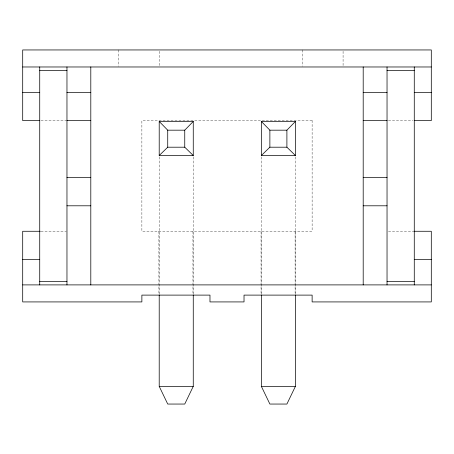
<?xml version="1.0" encoding="UTF-8"?>
<svg xmlns="http://www.w3.org/2000/svg" width="454" height="454" viewBox="0 0 454 454"><rect width="100%" height="100%" fill="white"/><g stroke="black" fill="none" stroke-linecap="round" stroke-linejoin="round"><path stroke-width="0.34" stroke-dasharray="2.27 1.7" d="M40.968 120.605L66.267 120.605M388.431 120.605L413.032 120.605M40.968 231.268L66.267 231.268M388.431 231.268L413.032 231.268M343.082 51.313L343.082 66.295M302.222 49.951L302.222 66.295M295.412 156.874L295.412 294.305M295.1 231.268L295.1 294.402M261.362 156.874L261.362 294.305M261.05 231.268L261.05 294.402M193.262 156.874L193.262 294.305M192.95 231.268L192.95 294.402M159.212 51.313L159.212 66.295M159.212 156.874L159.212 294.305M158.9 231.268L158.9 294.402M118.352 49.951L118.352 66.295M312.125 120.605L141.875 120.605L141.875 231.268L312.125 231.268L312.125 120.605"/><path stroke-width="0.68" d="M193.262 294.998L193.262 386.365L184.75 404.049L167.725 404.049L159.212 386.365L159.212 294.998M295.412 294.998L295.412 386.365L286.9 404.049L269.875 404.049L261.362 386.365L261.362 294.998M193.262 155.506L184.75 147.204L184.75 130.179L193.262 121.456L159.212 121.456L159.212 155.506L193.262 155.506L193.262 121.456M295.412 155.506L286.9 147.204L286.9 130.179L295.412 121.456L261.362 121.456L261.362 155.506L295.412 155.506L295.412 121.456M159.212 155.506L167.725 147.204L184.75 147.204M261.362 155.506L269.875 147.204L286.9 147.204M22.7 66.976L431.3 66.976M39.725 70.381L66.965 70.381M387.035 70.381L414.275 70.381M22.7 92.446L39.725 92.446M66.965 92.446L90.8 92.446M363.2 92.446L387.035 92.446M414.275 92.446L431.3 92.446M39.725 120.605L22.7 120.605L22.7 49.951L431.3 49.951L431.3 120.605L414.275 120.605M66.965 120.605L90.8 120.605M363.2 120.605L387.035 120.605M159.212 121.456L167.725 130.179L184.75 130.179M261.362 121.456L269.875 130.179L286.9 130.179M66.965 177.639L90.8 177.639M363.2 177.639L387.035 177.639M66.965 205.798L90.8 205.798M363.2 205.798L387.035 205.798M40.264 231.268L22.7 231.268L22.7 301.921L141.875 301.921L141.875 295.111L209.975 295.111L209.975 301.921L244.025 301.921L244.025 295.111L312.125 295.111L312.125 301.921L431.3 301.921L431.3 231.268L413.736 231.268M22.7 259.427L39.725 259.427M414.275 259.427L431.3 259.427M39.725 281.491L66.965 281.491M387.035 281.491L414.275 281.491M22.7 284.896L431.3 284.896M159.212 386.365L193.262 386.365M261.362 386.365L295.412 386.365M414.275 66.976L414.275 284.896M387.035 66.976L387.035 284.896M363.2 66.976L363.2 284.896M269.875 130.179L269.875 147.204M167.725 130.179L167.725 147.204M90.8 66.976L90.8 284.896M66.965 66.976L66.965 284.896M39.725 66.976L39.725 284.896"/></g></svg>
